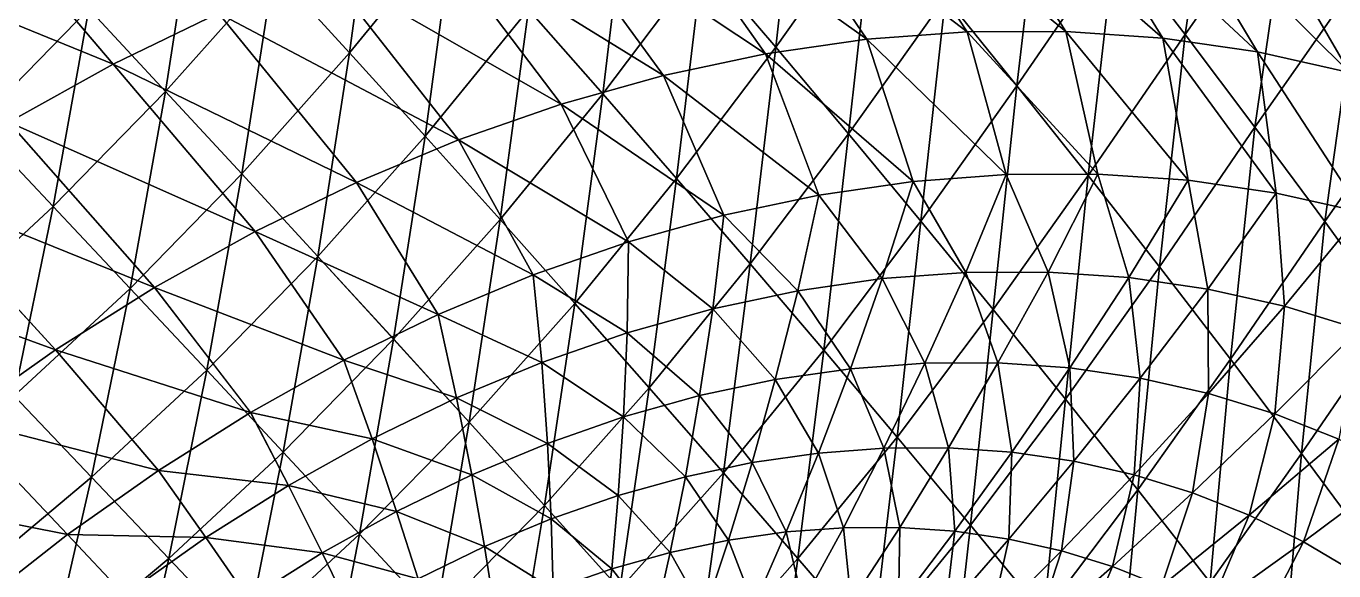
# Model space of a CAD drawing. Extents: x -232 to 179, y -162 to 161.
# Drawn here: x 71.7 to 130.4, y -78 to -53.5 of the extents above; entities that cross this region are included whole.
import ezdxf

# ---------------------------------------------------------------- set-up
doc = ezdxf.new("R2010")
doc.units = 0
doc.header["$MEASUREMENT"] = 0

msp = doc.modelspace()

# ---------------------------------------------------------------- linework, layer by layer
for points in [[(123.75728, -53.886665, -657.36084), (125.369026, -42.96383, -663.70074), (120.603584, -49.7883, -665.012), (120.60368, -49.7882, -665.0119)], [(125.369026, -42.96383, -663.70074), (123.75728, -53.886665, -657.36084), (128.47249, -47.1341, -656.06335), (128.4726, -47.134003, -656.06323)], [(105.38481, -54.46816999999999, -682.3137), (106.51957, -44.385803, -688.3969), (102.09992, -50.619263, -689.55756), (102.10002, -50.619164, -689.55743)], [(106.51957, -44.385803, -688.3969), (105.38481, -54.46816999999999, -682.3137), (109.77162, -48.281033, -681.16174), (109.77172, -48.280933, -681.1616)], [(86.26228, -54.722954, -705.3941), (87.54359000000001, -45.249275, -711.5945), (82.85625, -50.995033, -712.32416), (82.856346, -50.994934, -712.3240400000001)], [(87.54359000000001, -45.249275, -711.5945), (86.26228, -54.722954, -705.3941), (90.92737, -49.004494, -704.6679), (90.92747, -49.004395, -704.6678)], [(116.215065, -56.193764, -666.28955), (117.4324, -45.748375, -672.5073), (113.002075, -52.21488, -673.797), (113.002174, -52.214783, -673.7969)], [(117.4324, -45.748375, -672.5073), (116.215065, -56.193764, -666.28955), (120.603584, -49.7883, -665.012), (120.60368, -49.7882, -665.0119)], [(109.48097, -54.107082, -483.09607), (99.42822, -46.944687, -489.90137), (104.1479, -46.265266, -492.1244), (104.148, -46.265167, -492.1243)], [(113.97853, -53.770996, -485.39484), (104.1479, -46.265266, -492.1244), (108.814766, -45.91653, -494.5097), (108.814865, -45.91643, -494.5096)], [(104.1479, -46.265266, -492.1244), (113.97853, -53.770996, -485.39484), (109.48097, -54.107082, -483.09607), (109.48107, -54.10698299999999, -483.09598)], [(118.40865, -53.753597, -487.84085), (108.814766, -45.91653, -494.5097), (113.411674, -45.898468, -497.0478), (113.41177, -45.89837, -497.0477)], [(108.814766, -45.91653, -494.5097), (118.40865, -53.753597, -487.84085), (113.97853, -53.770996, -485.39484), (113.97863, -53.770897, -485.39474)], [(122.755325, -54.05376, -490.42456), (113.411674, -45.898468, -497.0478), (117.92198, -46.209934, -499.72876), (117.92208, -46.209835, -499.72867)], [(113.411674, -45.898468, -497.0478), (122.755325, -54.05376, -490.42456), (118.40865, -53.753597, -487.84085), (118.40875, -53.753498, -487.84076)], [(127.00338, -54.66925, -493.13623), (117.92198, -46.209934, -499.72876), (122.329956, -46.84859, -502.54254), (122.330055, -46.84849000000001, -502.54245)], [(117.92198, -46.209934, -499.72876), (127.00338, -54.66925, -493.13623), (122.755325, -54.05376, -490.42456), (122.755424, -54.05366, -490.42447)], [(97.62114, -56.55404300000001, -690.5124), (98.793304, -46.797455, -696.683), (94.28520999999999, -52.771065, -697.64404), (94.28531, -52.770966, -697.6439)], [(104.93252, -54.76186, -480.95367), (94.67331999999999, -47.95364, -487.84967), (99.42822, -46.944687, -489.90137), (99.42832, -46.944588, -489.90128)], [(98.793304, -46.797455, -696.683), (97.62114, -56.55404300000001, -690.5124), (102.09992, -50.619263, -689.55756), (102.10002, -50.619164, -689.55743)], [(99.42822, -46.944687, -489.90137), (109.48097, -54.107082, -483.09607), (104.93252, -54.76186, -480.95367), (104.93262, -54.76176, -480.95358)], [(131.13895, -55.59668000000001, -495.96625), (122.329956, -46.84859, -502.54254), (126.6212, -47.810932, -505.47913), (126.6213, -47.810833, -505.47903)], [(122.329956, -46.84859, -502.54254), (131.13895, -55.59668000000001, -495.96625), (127.00338, -54.66925, -493.13623), (127.00348, -54.66915, -493.13614)], [(78.00034000000001, -56.4513, -712.7927), (79.42409, -47.268845, -719.1663), (74.54907, -52.74659699999999, -719.6367), (74.54916999999999, -52.7465, -719.6366)], [(79.42409, -47.268845, -719.1663), (78.00034000000001, -56.4513, -712.7927), (82.85625, -50.995033, -712.32416), (82.856346, -50.994934, -712.3240400000001)], [(126.89789, -58.051212, -649.5381), (128.47249, -47.1341, -656.06335), (123.75728, -53.886665, -657.36084), (123.75738, -53.886566, -657.3607)], [(128.47249, -47.1341, -656.06335), (126.89789, -58.051212, -649.5381), (131.55789, -51.37771, -648.2558), (131.558, -51.37761, -648.2557)], [(75.64801, -55.22569300000001, -481.51447), (64.714714, -50.7516, -488.80698), (69.54583000000001, -48.06065, -489.92657), (69.54593, -48.06055, -489.92648)], [(69.54583000000001, -48.06065, -489.92657), (80.37164, -52.930466, -482.8037), (75.64801, -55.22569300000001, -481.51447), (75.64811, -55.22559399999999, -481.51437)], [(100.35013, -55.734203, -478.9764), (89.900734, -49.289906, -485.97778), (94.67331999999999, -47.95364, -487.84967), (94.673416, -47.95354, -487.84958)], [(94.67331999999999, -47.95364, -487.84967), (104.93252, -54.76186, -480.95367), (100.35013, -55.734203, -478.9764), (100.35023, -55.734104, -478.97632)], [(135.1497, -56.83152, -498.90515), (126.6212, -47.810932, -505.47913), (130.78294, -49.09227, -508.5286599999999), (130.78305, -49.09217, -508.52856)], [(126.6212, -47.810932, -505.47913), (135.1497, -56.83152, -498.90515), (131.13895, -55.59668000000001, -495.96625), (131.13905, -55.59658, -495.9661599999999)], [(108.652145, -58.349987, -674.9393299999999), (109.77162, -48.281033, -681.16174), (105.38481, -54.46816999999999, -682.3137), (105.38491, -54.46807, -682.3136)], [(109.77162, -48.281033, -681.16174), (108.652145, -58.349987, -674.9393299999999), (113.002075, -52.21488, -673.797), (113.002174, -52.214783, -673.7969)], [(71.071556, -49.034557, -726.4019), (69.48872, -57.927338, -719.83234), (74.54907, -52.74659699999999, -719.6367), (74.54916999999999, -52.7465, -719.6366)], [(95.75069, -57.02199599999999, -477.17242), (85.12788, -50.950237, -484.29346), (89.900734, -49.289906, -485.97778), (89.90083, -49.289806, -485.9777)], [(89.6463, -58.457436, -698.3662), (90.92737, -49.004494, -704.6679), (86.26228, -54.722954, -705.3941), (86.26238000000001, -54.722855, -705.3939999999999)], [(90.92737, -49.004494, -704.6679), (89.6463, -58.457436, -698.3662), (94.28520999999999, -52.771065, -697.64404), (94.28531, -52.770966, -697.6439)], [(89.900734, -49.289906, -485.97778), (100.35013, -55.734203, -478.9764), (95.75069, -57.02199599999999, -477.17242), (95.750786, -57.021896, -477.17233)], [(119.41499, -60.22463199999999, -658.6249), (120.603584, -49.7883, -665.012), (116.215065, -56.193764, -666.28955), (116.215164, -56.193665, -666.2894)], [(120.603584, -49.7883, -665.012), (119.41499, -60.22463199999999, -658.6249), (123.75728, -53.886665, -657.36084), (123.75738, -53.886566, -657.3607)], [(64.714714, -50.7516, -488.80698), (75.64801, -55.22569300000001, -481.51447), (70.971825, -57.83034499999999, -480.4308), (70.971924, -57.830246, -480.4307)], [(81.42947, -60.15329000000001, -705.8605), (82.85625, -50.995033, -712.32416), (78.00034000000001, -56.4513, -712.7927), (78.00044, -56.451202, -712.7926)], [(91.15099000000001, -58.62209, -475.5492599999999), (80.37164, -52.930466, -482.8037), (85.12788, -50.950237, -484.29346), (85.127975, -50.950138, -484.29337)], [(82.85625, -50.995033, -712.32416), (81.42947, -60.15329000000001, -705.8605), (86.26228, -54.722954, -705.3941), (86.26238000000001, -54.722855, -705.3939999999999)], [(85.12788, -50.950237, -484.29346), (95.75069, -57.02199599999999, -477.17242), (91.15099000000001, -58.62209, -475.5492599999999), (91.15109, -58.62199, -475.54916)], [(100.939316, -60.358837, -683.2615), (102.09992, -50.619263, -689.55756), (97.62114, -56.55404300000001, -690.5124), (97.62124, -56.55394399999999, -690.5122700000001)], [(102.09992, -50.619263, -689.55756), (100.939316, -60.358837, -683.2615), (105.38481, -54.46816999999999, -682.3137), (105.38491, -54.46807, -682.3136)], [(130.03001, -62.2904, -641.5266), (131.55789, -51.37771, -648.2558), (126.89789, -58.051212, -649.5381), (126.89799, -58.051113, -649.53796)], [(131.55789, -51.37771, -648.2558), (130.03001, -62.2904, -641.5266), (134.62961, -55.70343, -640.2609), (134.62971, -55.70333, -640.2608)], [(111.90621, -62.27095, -667.4211), (113.002075, -52.21488, -673.797), (108.652145, -58.349987, -674.9393299999999), (108.652245, -58.349888, -674.9392)], [(113.002075, -52.21488, -673.797), (111.90621, -62.27095, -667.4211), (116.215065, -56.193764, -666.28955), (116.215164, -56.193665, -666.2894)], [(72.95983000000001, -61.61174, -712.98755), (74.54907, -52.74659699999999, -719.6367), (69.48872, -57.927338, -719.83234), (69.48881999999999, -57.92724, -719.8322)], [(74.54907, -52.74659699999999, -719.6367), (72.95983000000001, -61.61174, -712.98755), (78.00034000000001, -56.4513, -712.7927), (78.00044, -56.451202, -712.7926)], [(93.01239, -62.20344499999999, -691.2298599999999), (94.28520999999999, -52.771065, -697.64404), (89.6463, -58.457436, -698.3662), (89.6464, -58.457336, -698.3661)], [(94.28520999999999, -52.771065, -697.64404), (93.01239, -62.20344499999999, -691.2298599999999), (97.62114, -56.55404300000001, -690.5124), (97.62124, -56.55394399999999, -690.5122700000001)], [(86.56730999999999, -60.530476, -474.11353), (75.64801, -55.22569300000001, -481.51447), (80.37164, -52.930466, -482.8037), (80.37174, -52.930367, -482.80362)], [(80.37164, -52.930466, -482.8037), (91.15099000000001, -58.62209, -475.5492599999999), (86.56730999999999, -60.530476, -474.11353), (86.567406, -60.530376, -474.11343)], [(115.73113, -60.176117, -482.604), (109.48097, -54.107082, -483.09607), (113.97853, -53.770996, -485.39484), (113.97863, -53.770897, -485.39474)], [(119.85106, -60.159935, -484.87872), (113.97853, -53.770996, -485.39484), (118.40865, -53.753597, -487.84085), (118.40875, -53.753498, -487.84076)], [(113.97853, -53.770996, -485.39484), (119.85106, -60.159935, -484.87872), (115.73113, -60.176117, -482.604), (115.73123, -60.17601800000001, -482.6039)], [(123.89337, -60.43908, -487.28152), (118.40865, -53.753597, -487.84085), (122.755325, -54.05376, -490.42456), (122.755424, -54.05366, -490.42447)], [(118.40865, -53.753597, -487.84085), (123.89337, -60.43908, -487.28152), (119.85106, -60.159935, -484.87872), (119.85116, -60.159836, -484.87863)], [(122.60643, -64.31497, -650.78735), (123.75728, -53.886665, -657.36084), (119.41499, -60.22463199999999, -658.6249), (119.41509, -60.22453299999999, -658.6247599999999)], [(123.75728, -53.886665, -657.36084), (122.60643, -64.31497, -650.78735), (126.89789, -58.051212, -649.5381), (126.89799, -58.051113, -649.53796)], [(104.24403, -64.191124, -675.8791), (105.38481, -54.46816999999999, -682.3137), (100.939316, -60.358837, -683.2615), (100.939415, -60.358738, -683.26135)], [(105.38481, -54.46816999999999, -682.3137), (104.24403, -64.191124, -675.8791), (108.652145, -58.349987, -674.9393299999999), (108.652245, -58.349888, -674.9392)], [(111.54851, -60.48866999999999, -480.4662), (104.93252, -54.76186, -480.95367), (109.48097, -54.107082, -483.09607), (109.48107, -54.10698299999999, -483.09598)], [(109.48097, -54.107082, -483.09607), (115.73113, -60.176117, -482.604), (111.54851, -60.48866999999999, -480.4662), (111.54861, -60.48857, -480.4661)], [(127.84396, -61.011475, -489.80334), (122.755325, -54.05376, -490.42456), (127.00338, -54.66925, -493.13623), (127.00348, -54.66915, -493.13614)], [(122.755325, -54.05376, -490.42456), (127.84396, -61.011475, -489.80334), (123.89337, -60.43908, -487.28152), (123.89347, -60.43898000000001, -487.28143)], [(84.84059, -63.857315, -698.8299), (86.26228, -54.722954, -705.3941), (81.42947, -60.15329000000001, -705.8605), (81.429565, -60.15319, -705.86035)], [(86.26228, -54.722954, -705.3941), (84.84059, -63.857315, -698.8299), (89.6463, -58.457436, -698.3662), (89.6464, -58.457336, -698.3661)], [(107.31854, -61.0976, -478.47382), (100.35013, -55.734203, -478.9764), (104.93252, -54.76186, -480.95367), (104.93262, -54.76176, -480.95358)], [(104.93252, -54.76186, -480.95367), (111.54851, -60.48866999999999, -480.4662), (107.31854, -61.0976, -478.47382), (107.31864, -61.0975, -478.47372)], [(131.68996, -61.873955, -492.43518), (127.00338, -54.66925, -493.13623), (131.13895, -55.59668000000001, -495.96625), (131.13905, -55.59658, -495.9661599999999)], [(127.00338, -54.66925, -493.13623), (131.68996, -61.873955, -492.43518), (127.84396, -61.011475, -489.80334), (127.84406, -61.011375, -489.80325)], [(82.01505999999999, -62.74243000000001, -472.87103), (70.971825, -57.83034499999999, -480.4308), (75.64801, -55.22569300000001, -481.51447), (75.64811, -55.22559399999999, -481.51437)], [(75.64801, -55.22569300000001, -481.51447), (86.56730999999999, -60.530476, -474.11353), (82.01505999999999, -62.74243000000001, -472.87103), (82.01516, -62.742332, -472.87094)], [(103.057014, -62.001858, -476.635), (95.75069, -57.02199599999999, -477.17242), (100.35013, -55.734203, -478.9764), (100.35023, -55.734104, -478.97632)], [(100.35013, -55.734203, -478.9764), (107.31854, -61.0976, -478.47382), (103.057014, -62.001858, -476.635), (103.05711, -62.00176, -476.63492)], [(133.15875, -66.61363, -633.3072), (134.62961, -55.70343, -640.2609), (130.03001, -62.2904, -641.5266), (130.03012, -62.290302, -641.5265)], [(115.15155, -66.237785, -659.7445), (116.215065, -56.193764, -666.28955), (111.90621, -62.27095, -667.4211), (111.90631, -62.27085, -667.4209599999999)], [(116.215065, -56.193764, -666.28955), (115.15155, -66.237785, -659.7445), (119.41499, -60.22463199999999, -658.6249), (119.41509, -60.22453299999999, -658.6247599999999)], [(76.4129, -65.28921, -706.0544), (78.00034000000001, -56.4513, -712.7927), (72.95983000000001, -61.61174, -712.98755), (72.95993, -61.61164, -712.9874)], [(78.00034000000001, -56.4513, -712.7927), (76.4129, -65.28921, -706.0544), (81.42947, -60.15329000000001, -705.8605), (81.429565, -60.15319, -705.86035)], [(96.36482, -65.966255, -683.97363), (97.62114, -56.55404300000001, -690.5124), (93.01239, -62.20344499999999, -691.2298599999999), (93.01249, -62.203346, -691.22974)], [(97.62114, -56.55404300000001, -690.5124), (96.36482, -65.966255, -683.97363), (100.939316, -60.358837, -683.2615), (100.939415, -60.358738, -683.26135)], [(98.77964, -63.199474, -474.95734), (91.15099000000001, -58.62209, -475.5492599999999), (95.75069, -57.02199599999999, -477.17242), (95.750786, -57.021896, -477.17233)], [(95.75069, -57.02199599999999, -477.17242), (103.057014, -62.001858, -476.635), (98.77964, -63.199474, -474.95734), (98.77974, -63.199375, -474.95724)], [(77.50851999999999, -65.25259, -471.8266599999999), (66.3561, -60.738533, -479.55646), (70.971825, -57.83034499999999, -480.4308), (70.971924, -57.830246, -480.4307)], [(69.48872, -57.927338, -719.83234), (67.73104000000001, -66.46598, -712.90063), (72.95983000000001, -61.61174, -712.98755), (72.95993, -61.61164, -712.9874)], [(70.971825, -57.83034499999999, -480.4308), (82.01505999999999, -62.74243000000001, -472.87103), (77.50851999999999, -65.25259, -471.8266599999999), (77.50862, -65.25249000000001, -471.82657)], [(125.79421, -68.472946, -642.75964), (126.89789, -58.051212, -649.5381), (122.60643, -64.31497, -650.78735), (122.60653, -64.31487, -650.78723)], [(126.89789, -58.051212, -649.5381), (125.79421, -68.472946, -642.75964), (130.03001, -62.2904, -641.5266), (130.03012, -62.290302, -641.5265)], [(88.237915, -67.568214, -691.69055), (89.6463, -58.457436, -698.3662), (84.84059, -63.857315, -698.8299), (84.84069000000001, -63.857216, -698.8298)], [(94.502014, -64.68753000000001, -473.4478), (86.56730999999999, -60.530476, -474.11353), (91.15099000000001, -58.62209, -475.5492599999999), (91.15109, -58.62199, -475.54916)], [(89.6463, -58.457436, -698.3662), (88.237915, -67.568214, -691.69055), (93.01239, -62.20344499999999, -691.2298599999999), (93.01249, -62.203346, -691.22974)], [(91.15099000000001, -58.62209, -475.5492599999999), (98.77964, -63.199474, -474.95734), (94.502014, -64.68753000000001, -473.4478), (94.50211, -64.68743, -473.44772)], [(107.53971, -68.056946, -668.352), (108.652145, -58.349987, -674.9393299999999), (104.24403, -64.191124, -675.8791), (104.24413, -64.191025, -675.87897)], [(108.652145, -58.349987, -674.9393299999999), (107.53971, -68.056946, -668.352), (111.90621, -62.27095, -667.4211), (111.90631, -62.27085, -667.4209599999999)], [(79.85217, -68.96441, -699.0227), (81.42947, -60.15329000000001, -705.8605), (76.4129, -65.28921, -706.0544), (76.413, -65.28911, -706.05426)], [(81.42947, -60.15329000000001, -705.8605), (79.85217, -68.96441, -699.0227), (84.84059, -63.857315, -698.8299), (84.84069000000001, -63.857216, -698.8298)], [(99.708, -69.75139, -676.5852), (100.939316, -60.358837, -683.2615), (96.36482, -65.966255, -683.97363), (96.36492, -65.96615600000001, -683.9735)], [(100.939316, -60.358837, -683.2615), (99.708, -69.75139, -676.5852), (104.24403, -64.191124, -675.8791), (104.24413, -64.191025, -675.87897)], [(113.91879, -64.57016, -486.38217), (111.54851, -60.48866999999999, -480.4662), (115.73113, -60.176117, -482.604), (115.73123, -60.17601800000001, -482.6039)], [(115.73113, -60.176117, -482.604), (117.612274, -64.55565, -488.42145), (113.91879, -64.57016, -486.38217), (113.91889, -64.57006, -486.38208)], [(118.3929, -70.25773000000001, -651.8938), (119.41499, -60.22463199999999, -658.6249), (115.15155, -66.237785, -659.7445), (115.15165, -66.237686, -659.7444)], [(117.612274, -64.55565, -488.42145), (115.73113, -60.176117, -482.604), (119.85106, -60.159935, -484.87872), (119.85116, -60.159836, -484.87863)], [(119.85106, -60.159935, -484.87872), (121.23618, -64.80591, -490.57553), (117.612274, -64.55565, -488.42145), (117.61237, -64.55555, -488.4213599999999)], [(119.41499, -60.22463199999999, -658.6249), (118.3929, -70.25773000000001, -651.8938), (122.60643, -64.31497, -650.78735), (122.60653, -64.31487, -650.78723)], [(121.23618, -64.80591, -490.57553), (119.85106, -60.159935, -484.87872), (123.89337, -60.43908, -487.28152), (123.89347, -60.43898000000001, -487.28143)], [(123.89337, -60.43908, -487.28152), (124.77787, -65.31905, -492.83633), (121.23618, -64.80591, -490.57553), (121.23628, -64.80581, -490.57544)], [(124.77787, -65.31905, -492.83633), (123.89337, -60.43908, -487.28152), (127.84396, -61.011475, -489.80334), (127.84406, -61.011375, -489.80325)], [(73.06026, -68.05527, -470.98407), (61.81141, -63.944374, -478.89392), (66.3561, -60.738533, -479.55646), (66.3562, -60.738434, -479.55637)], [(66.3561, -60.738533, -479.55646), (77.50851999999999, -65.25259, -471.8266599999999), (73.06026, -68.05527, -470.98407), (73.060356, -68.05516999999999, -470.98398)], [(90.239296, -66.46228, -472.1126), (82.01505999999999, -62.74243000000001, -472.87103), (86.56730999999999, -60.530476, -474.11353), (86.567406, -60.530376, -474.11343)], [(86.56730999999999, -60.530476, -474.11353), (94.502014, -64.68753000000001, -473.4478), (90.239296, -66.46228, -472.1126), (90.239395, -66.46218, -472.11252)], [(110.16909, -64.850365, -484.4656400000001), (107.31854, -61.0976, -478.47382), (111.54851, -60.48866999999999, -480.4662), (111.54861, -60.48857, -480.4661)], [(111.54851, -60.48866999999999, -480.4662), (113.91879, -64.57016, -486.38217), (110.16909, -64.850365, -484.4656400000001), (110.16919, -64.850266, -484.46555)], [(127.84396, -61.011475, -489.80334), (128.22577, -66.09227, -495.19577), (124.77787, -65.31905, -492.83633), (124.77797, -65.318954, -492.83624)], [(128.22577, -66.09227, -495.19577), (127.84396, -61.011475, -489.80334), (131.68996, -61.873955, -492.43518), (131.69006, -61.873856, -492.4351)], [(71.20896, -70.12039, -705.9679), (72.95983000000001, -61.61174, -712.98755), (67.73104000000001, -66.46598, -712.90063), (67.73114, -66.46588, -712.9005)], [(72.95983000000001, -61.61174, -712.98755), (71.20896, -70.12039, -705.9679), (76.4129, -65.28921, -706.0544), (76.413, -65.28911, -706.05426)], [(106.37695, -65.39626, -482.67947), (103.057014, -62.001858, -476.635), (107.31854, -61.0976, -478.47382), (107.31864, -61.0975, -478.47372)], [(107.31854, -61.0976, -478.47382), (110.16909, -64.850365, -484.4656400000001), (106.37695, -65.39626, -482.67947), (106.37705, -65.396164, -482.67938)], [(91.62584, -71.29115999999999, -684.4309), (93.01239, -62.20344499999999, -691.2298599999999), (88.237915, -67.568214, -691.69055), (88.238014, -67.568115, -691.6904)], [(93.01239, -62.20344499999999, -691.2298599999999), (91.62584, -71.29115999999999, -684.4309), (96.36482, -65.966255, -683.97363), (96.36492, -65.96615600000001, -683.9735)], [(102.55652, -66.206924, -481.031), (98.77964, -63.199474, -474.95734), (103.057014, -62.001858, -476.635), (103.05711, -62.00176, -476.63492)], [(103.057014, -62.001858, -476.635), (106.37695, -65.39626, -482.67947), (102.55652, -66.206924, -481.031), (102.55662, -66.206825, -481.0309)], [(131.68996, -61.873955, -492.43518), (131.56963, -67.12178, -497.646), (128.22577, -66.09227, -495.19577), (128.22588, -66.09217, -495.19568)], [(86.0058, -68.519356, -470.95715), (77.50851999999999, -65.25259, -471.8266599999999), (82.01505999999999, -62.74243000000001, -472.87103), (82.01516, -62.742332, -472.87094)], [(82.01505999999999, -62.74243000000001, -472.87103), (90.239296, -66.46228, -472.1126), (86.0058, -68.519356, -470.95715), (86.0059, -68.51926, -470.95706)], [(110.83106, -71.962814, -660.6656), (111.90621, -62.27095, -667.4211), (107.53971, -68.056946, -668.352), (107.53981, -68.05685, -668.35187)], [(111.90621, -62.27095, -667.4211), (110.83106, -71.962814, -660.6656), (115.15155, -66.237785, -659.7445), (115.15165, -66.237686, -659.7444)], [(128.98364, -72.707596, -634.5226), (130.03001, -62.2904, -641.5266), (125.79421, -68.472946, -642.75964), (125.79431, -68.47285, -642.7595)], [(130.03001, -62.2904, -641.5266), (128.98364, -72.707596, -634.5226), (133.15875, -66.61363, -633.3072), (133.15886, -66.61353000000001, -633.3070700000001)], [(98.72188, -67.28058, -479.52698), (94.502014, -64.68753000000001, -473.4478), (98.77964, -63.199474, -474.95734), (98.77974, -63.199375, -474.95724)], [(98.77964, -63.199474, -474.95734), (102.55652, -66.206924, -481.031), (98.72188, -67.28058, -479.52698), (98.72198, -67.28048000000001, -479.5269)], [(61.81141, -63.944374, -478.89392), (73.06026, -68.05527, -470.98407), (68.680435, -71.144806, -470.34558), (68.680534, -71.14471, -470.3455)], [(83.28194, -72.64211, -691.88214), (84.84059, -63.857315, -698.8299), (79.85217, -68.96441, -699.0227), (79.85226999999999, -68.96431, -699.0226)], [(84.84059, -63.857315, -698.8299), (83.28194, -72.64211, -691.88214), (88.237915, -67.568214, -691.69055), (88.238014, -67.568115, -691.6904)], [(103.0465, -73.56470999999999, -669.05145), (104.24403, -64.191124, -675.8791), (99.708, -69.75139, -676.5852), (99.7081, -69.75129, -676.5851)], [(104.24403, -64.191124, -675.8791), (103.0465, -73.56470999999999, -669.05145), (107.53971, -68.056946, -668.352), (107.53981, -68.05685, -668.35187)], [(115.362526, -68.63481, -492.0064), (113.91879, -64.57016, -486.38217), (117.612274, -64.55565, -488.42145), (117.61237, -64.55555, -488.4213599999999)], [(117.612274, -64.55565, -488.42145), (118.58698, -68.85748000000001, -493.92307), (115.362526, -68.63481, -492.0064), (115.362625, -68.63471, -492.00632)], [(118.58698, -68.85748000000001, -493.92307), (117.612274, -64.55565, -488.42145), (121.23618, -64.80591, -490.57553), (121.23628, -64.80581, -490.57544)], [(121.63532, -74.33864, -643.8518), (122.60643, -64.31497, -650.78735), (118.3929, -70.25773000000001, -651.8938), (118.393, -70.25763, -651.8937)], [(122.60643, -64.31497, -650.78735), (121.63532, -74.33864, -643.8518), (125.79421, -68.472946, -642.75964), (125.79431, -68.47285, -642.7595)], [(94.88701999999999, -68.61462, -478.1737), (90.239296, -66.46228, -472.1126), (94.502014, -64.68753000000001, -473.4478), (94.50211, -64.68743, -473.44772)], [(94.502014, -64.68753000000001, -473.4478), (98.72188, -67.28058, -479.52698), (94.88701999999999, -68.61462, -478.1737), (94.88711500000001, -68.61452, -478.1736)], [(108.73978, -68.89704, -488.48663), (106.37695, -65.39626, -482.67947), (110.16909, -64.850365, -484.4656400000001), (110.16919, -64.850266, -484.46555)], [(110.16909, -64.850365, -484.4656400000001), (112.07616, -68.64773000000001, -490.1919), (108.73978, -68.89704, -488.48663), (108.739876, -68.89694, -488.48654)], [(112.07616, -68.64773000000001, -490.1919), (110.16909, -64.850365, -484.4656400000001), (113.91879, -64.57016, -486.38217), (113.91889, -64.57006, -486.38208)], [(113.91879, -64.57016, -486.38217), (115.362526, -68.63481, -492.0064), (112.07616, -68.64773000000001, -490.1919), (112.076256, -68.64763, -490.1918)], [(121.23618, -64.80591, -490.57553), (121.73828, -69.31407, -495.93463), (118.58698, -68.85748000000001, -493.92307), (118.58708, -68.85738, -493.92297)], [(121.73828, -69.31407, -495.93463), (121.23618, -64.80591, -490.57553), (124.77787, -65.31905, -492.83633), (124.77797, -65.318954, -492.83624)], [(74.67743, -73.76849, -698.9367), (76.4129, -65.28921, -706.0544), (71.20896, -70.12039, -705.9679), (71.20906, -70.12029, -705.9678)], [(81.81482, -70.85374499999999, -469.9859), (73.06026, -68.05527, -470.98407), (77.50851999999999, -65.25259, -471.8266599999999), (77.50862, -65.25249000000001, -471.82657)], [(76.4129, -65.28921, -706.0544), (74.67743, -73.76849, -698.9367), (79.85217, -68.96441, -699.0227), (79.85226999999999, -68.96431, -699.0226)], [(77.50851999999999, -65.25259, -471.8266599999999), (86.0058, -68.519356, -470.95715), (81.81482, -70.85374499999999, -469.9859), (81.81492, -70.853645, -469.9858)], [(105.36563, -69.38277, -486.89734), (102.55652, -66.206924, -481.031), (106.37695, -65.39626, -482.67947), (106.37705, -65.396164, -482.67938)], [(106.37695, -65.39626, -482.67947), (108.73978, -68.89704, -488.48663), (105.36563, -69.38277, -486.89734), (105.36573, -69.38266999999999, -486.89725)], [(124.77787, -65.31905, -492.83633), (124.80614, -70.00206, -498.03403), (121.73828, -69.31407, -495.93463), (121.73838, -69.31397, -495.93454)], [(124.80614, -70.00206, -498.03403), (124.77787, -65.31905, -492.83633), (128.22577, -66.09227, -495.19577), (128.22588, -66.09217, -495.19568)], [(95.008865, -75.03152, -677.03864), (96.36482, -65.966255, -683.97363), (91.62584, -71.29115999999999, -684.4309), (91.62594, -71.29106, -684.4308)], [(96.36482, -65.966255, -683.97363), (95.008865, -75.03152, -677.03864), (99.708, -69.75139, -676.5852), (99.7081, -69.75129, -676.5851)], [(101.96631, -70.10407, -485.43057), (98.72188, -67.28058, -479.52698), (102.55652, -66.206924, -481.031), (102.55662, -66.206825, -481.0309)], [(102.55652, -66.206924, -481.031), (105.36563, -69.38277, -486.89734), (101.96631, -70.10407, -485.43057), (101.96641, -70.10396999999999, -485.43048)], [(114.123, -75.915726, -652.8041400000001), (115.15155, -66.237785, -659.7445), (110.83106, -71.962814, -660.6656), (110.83116, -71.962715, -660.66547)], [(115.15155, -66.237785, -659.7445), (114.123, -75.915726, -652.8041400000001), (118.3929, -70.25773000000001, -651.8938), (118.393, -70.25763, -651.8937)], [(128.22577, -66.09227, -495.19577), (127.78141, -70.91809, -500.21417), (124.80614, -70.00206, -498.03403), (124.80624, -70.00196, -498.03394)], [(127.78141, -70.91809, -500.21417), (128.22577, -66.09227, -495.19577), (131.56963, -67.12178, -497.646), (131.56973, -67.12168, -497.6459)], [(91.06551, -70.20567, -476.97668), (86.0058, -68.519356, -470.95715), (90.239296, -66.46228, -472.1126), (90.239395, -66.46218, -472.11252)], [(90.239296, -66.46228, -472.1126), (94.88701999999999, -68.61462, -478.1737), (91.06551, -70.20567, -476.97668), (91.06560999999999, -70.205574, -476.9766)], [(132.18024, -77.02874, -626.055), (133.15875, -66.61363, -633.3072), (128.98364, -72.707596, -634.5226), (128.98375, -72.7075, -634.5224599999999)], [(98.554344, -71.05939000000001, -484.09235), (94.88701999999999, -68.61462, -478.1737), (98.72188, -67.28058, -479.52698), (98.72198, -67.28048000000001, -479.5269)], [(98.72188, -67.28058, -479.52698), (101.96631, -70.10407, -485.43057), (98.554344, -71.05939000000001, -484.09235), (98.55444, -71.05929, -484.09225)], [(131.56963, -67.12178, -497.646), (130.65657, -72.058014, -502.4685), (127.78141, -70.91809, -500.21417), (127.78151, -70.91799, -500.21408)], [(77.678024, -73.46018000000001, -469.20227), (68.680435, -71.144806, -470.34558), (73.06026, -68.05527, -470.98407), (73.060356, -68.05516999999999, -470.98398)], [(73.06026, -68.05527, -470.98407), (81.81482, -70.85374499999999, -469.9859), (77.678024, -73.46018000000001, -469.20227), (77.67811999999999, -73.46008, -469.20218)], [(86.70668, -76.32735, -684.62103), (88.237915, -67.568214, -691.69055), (83.28194, -72.64211, -691.88214), (83.282036, -72.64201, -691.882)], [(88.237915, -67.568214, -691.69055), (86.70668, -76.32735, -684.62103), (91.62584, -71.29115999999999, -684.4309), (91.62594, -71.29106, -684.4308)], [(106.38519, -77.41255, -661.35767), (107.53971, -68.056946, -668.352), (103.0465, -73.56470999999999, -669.05145), (103.0466, -73.56461, -669.05133)], [(107.53971, -68.056946, -668.352), (106.38519, -77.41255, -661.35767), (110.83106, -71.962814, -660.6656), (110.83116, -71.962715, -660.66547)], [(87.27020999999999, -72.04983, -475.94086), (81.81482, -70.85374499999999, -469.9859), (86.0058, -68.519356, -470.95715), (86.0059, -68.51926, -470.95706)], [(86.0058, -68.519356, -470.95715), (91.06551, -70.20567, -476.97668), (87.27020999999999, -72.04983, -475.94086), (87.27031, -72.04973000000001, -475.94077)], [(95.14218000000001, -72.24637, -482.8882400000001), (91.06551, -70.20567, -476.97668), (94.88701999999999, -68.61462, -478.1737), (94.88711500000001, -68.61452, -478.1736)], [(94.88701999999999, -68.61462, -478.1737), (98.554344, -71.05939000000001, -484.09235), (95.14218000000001, -72.24637, -482.8882400000001), (95.14228, -72.24627, -482.88815)], [(110.24594, -72.46075400000001, -493.9568), (108.73978, -68.89704, -488.48663), (112.07616, -68.64773000000001, -490.1919), (112.076256, -68.64763, -490.1918)], [(112.07616, -68.64773000000001, -490.1919), (113.14401, -72.44936, -495.5569), (110.24594, -72.46075400000001, -493.9568), (110.24604, -72.460655, -493.9567)], [(113.14401, -72.44936, -495.5569), (112.07616, -68.64773000000001, -490.1919), (115.362526, -68.63481, -492.0064), (115.362625, -68.63471, -492.00632)], [(115.362526, -68.63481, -492.0064), (115.98749, -72.64572, -497.24707), (113.14401, -72.44936, -495.5569), (113.14411, -72.449265, -495.5568)], [(115.98749, -72.64572, -497.24707), (115.362526, -68.63481, -492.0064), (118.58698, -68.85748000000001, -493.92307), (118.58708, -68.85738, -493.92297)], [(124.88434, -78.48924, -635.59906), (125.79421, -68.472946, -642.75964), (121.63532, -74.33864, -643.8518), (121.63542, -74.33854000000001, -643.8517)], [(125.79421, -68.472946, -642.75964), (124.88434, -78.48924, -635.59906), (128.98364, -72.707596, -634.5226), (128.98375, -72.7075, -634.5224599999999)], [(78.14081999999999, -77.41496, -691.7967), (79.85217, -68.96441, -699.0227), (74.67743, -73.76849, -698.9367), (74.67753, -73.768394, -698.9366)], [(79.85217, -68.96441, -699.0227), (78.14081999999999, -77.41496, -691.7967), (83.28194, -72.64211, -691.88214), (83.282036, -72.64201, -691.882)], [(107.303764, -72.68061, -492.45297), (105.36563, -69.38277, -486.89734), (108.73978, -68.89704, -488.48663), (108.739876, -68.89694, -488.48654)], [(108.73978, -68.89704, -488.48663), (110.24594, -72.46075400000001, -493.9568), (107.303764, -72.68061, -492.45297), (107.30386, -72.68051, -492.45288)], [(118.58698, -68.85748000000001, -493.92307), (118.76645, -73.04836, -499.021), (115.98749, -72.64572, -497.24707), (115.98759, -72.64562, -497.24698)], [(118.76645, -73.04836, -499.021), (118.58698, -68.85748000000001, -493.92307), (121.73828, -69.31407, -495.93463), (121.73838, -69.31397, -495.93454)], [(98.39171999999999, -78.795, -669.5006), (99.708, -69.75139, -676.5852), (95.008865, -75.03152, -677.03864), (95.008965, -75.03142, -677.0385)], [(99.708, -69.75139, -676.5852), (98.39171999999999, -78.795, -669.5006), (103.0465, -73.56470999999999, -669.05145), (103.0466, -73.56461, -669.05133)], [(104.32829, -73.10895, -491.05148), (101.96631, -70.10407, -485.43057), (105.36563, -69.38277, -486.89734), (105.36573, -69.38266999999999, -486.89725)], [(105.36563, -69.38277, -486.89734), (107.303764, -72.68061, -492.45297), (104.32829, -73.10895, -491.05148), (104.32839, -73.10885, -491.0514)], [(121.73828, -69.31407, -495.93463), (121.47182, -73.65505999999999, -500.8723), (118.76645, -73.04836, -499.021), (118.76655, -73.04826, -499.0209)], [(121.47182, -73.65505999999999, -500.8723), (121.73828, -69.31407, -495.93463), (124.80614, -70.00206, -498.03403), (124.80624, -70.00196, -498.03394)], [(71.20896, -70.12039, -705.9679), (69.320786, -78.2571, -698.56714), (74.67743, -73.76849, -698.9367), (74.67753, -73.768394, -698.9366)], [(91.74191, -73.662056, -481.82318), (87.27020999999999, -72.04983, -475.94086), (91.06551, -70.20567, -476.97668), (91.06560999999999, -70.205574, -476.9766)], [(91.06551, -70.20567, -476.97668), (95.14218000000001, -72.24637, -482.8882400000001), (91.74191, -73.662056, -481.82318), (91.74201, -73.66196, -481.8231)], [(101.33061, -73.745026, -489.758), (98.554344, -71.05939000000001, -484.09235), (101.96631, -70.10407, -485.43057), (101.96641, -70.10396999999999, -485.43048)], [(101.96631, -70.10407, -485.43057), (104.32829, -73.10895, -491.05148), (101.33061, -73.745026, -489.758), (101.33071, -73.74493000000001, -489.7579)], [(117.42078, -79.92327, -644.7503), (118.3929, -70.25773000000001, -651.8938), (114.123, -75.915726, -652.8041400000001), (114.1231, -75.91563000000001, -652.804)], [(118.3929, -70.25773000000001, -651.8938), (117.42078, -79.92327, -644.7503), (121.63532, -74.33864, -643.8518), (121.63542, -74.33854000000001, -643.8517)], [(124.80614, -70.00206, -498.03403), (124.09555, -74.46285999999999, -502.79486), (121.47182, -73.65505999999999, -500.8723), (121.47192, -73.65496, -500.87222)], [(124.09555, -74.46285999999999, -502.79486), (124.80614, -70.00206, -498.03403), (127.78141, -70.91809, -500.21417), (127.78151, -70.91799, -500.21408)], [(83.51301600000001, -74.14259, -475.07013), (77.678024, -73.46018000000001, -469.20227), (81.81482, -70.85374499999999, -469.9859), (81.81492, -70.853645, -469.9858)], [(81.81482, -70.85374499999999, -469.9859), (87.27020999999999, -72.04983, -475.94086), (83.51301600000001, -74.14259, -475.07013), (83.513115, -74.142494, -475.0700400000001)], [(127.78141, -70.91809, -500.21417), (126.63101, -75.4681, -504.78284), (124.09555, -74.46285999999999, -502.79486), (124.09565, -74.46276, -502.79477)], [(126.63101, -75.4681, -504.78284), (127.78141, -70.91809, -500.21417), (130.65657, -72.058014, -502.4685), (130.65668, -72.05791500000001, -502.4684)], [(73.60489, -76.33339000000001, -468.60852), (64.37617, -74.51579, -469.912), (68.680435, -71.144806, -470.34558), (68.680534, -71.14471, -470.3455)], [(68.680435, -71.144806, -470.34558), (77.678024, -73.46018000000001, -469.20227), (73.60489, -76.33339000000001, -468.60852), (73.60499, -76.33329, -468.60843)], [(90.13107, -80.02535999999999, -677.22723), (91.62584, -71.29115999999999, -684.4309), (86.70668, -76.32735, -684.62103), (86.70678000000001, -76.32725, -684.6209)], [(91.62584, -71.29115999999999, -684.4309), (90.13107, -80.02535999999999, -677.22723), (95.008865, -75.03152, -677.03864), (95.008965, -75.03142, -677.0385)], [(98.32178499999999, -74.58746, -488.5779), (95.14218000000001, -72.24637, -482.8882400000001), (98.554344, -71.05939000000001, -484.09235), (98.55444, -71.05929, -484.09225)], [(98.554344, -71.05939000000001, -484.09235), (101.33061, -73.745026, -489.758), (98.32178499999999, -74.58746, -488.5779), (98.321884, -74.58736400000001, -488.57782)], [(88.364944, -75.30293, -480.9015), (83.51301600000001, -74.14259, -475.07013), (87.27020999999999, -72.04983, -475.94086), (87.27031, -72.04973000000001, -475.94077)], [(87.27020999999999, -72.04983, -475.94086), (91.74191, -73.662056, -481.82318), (88.364944, -75.30293, -480.9015), (88.36504000000001, -75.30283, -480.9014)], [(109.72917, -81.30166, -653.4881), (110.83106, -71.962814, -660.6656), (106.38519, -77.41255, -661.35767), (106.38529, -77.41245, -661.3575400000001)], [(110.83106, -71.962814, -660.6656), (109.72917, -81.30166, -653.4881), (114.123, -75.915726, -652.8041400000001), (114.1231, -75.91563000000001, -652.804)], [(130.65657, -72.058014, -502.4685), (129.07355, -76.66640500000001, -506.83118), (126.63101, -75.4681, -504.78284), (126.63111, -75.468, -504.78275)], [(129.07355, -76.66640500000001, -506.83118), (130.65657, -72.058014, -502.4685), (133.42638, -73.41688, -504.79126), (133.42648, -73.41678, -504.79117)], [(81.603775, -81.06473000000001, -684.5362), (83.28194, -72.64211, -691.88214), (78.14081999999999, -77.41496, -691.7967), (78.14092, -77.41486, -691.7966)], [(83.28194, -72.64211, -691.88214), (81.603775, -81.06473000000001, -684.5362), (86.70668, -76.32735, -684.62103), (86.70678000000001, -76.32725, -684.6209)], [(95.31279, -75.6342, -487.51605), (91.74191, -73.662056, -481.82318), (95.14218000000001, -72.24637, -482.8882400000001), (95.14228, -72.24627, -482.88815)], [(95.14218000000001, -72.24637, -482.8882400000001), (98.32178499999999, -74.58746, -488.5779), (95.31279, -75.6342, -487.51605), (95.31289, -75.6341, -487.51596)], [(105.85795, -76.22389, -496.3771400000001), (104.32829, -73.10895, -491.05148), (107.303764, -72.68061, -492.45297), (107.30386, -72.68051, -492.45288)], [(107.303764, -72.68061, -492.45297), (108.42308, -76.03220999999999, -497.6882), (105.85795, -76.22389, -496.3771400000001), (105.85805, -76.22379000000001, -496.37704)], [(108.42308, -76.03220999999999, -497.6882), (107.303764, -72.68061, -492.45297), (110.24594, -72.46075400000001, -493.9568), (110.24604, -72.460655, -493.9567)], [(110.24594, -72.46075400000001, -493.9568), (110.94976, -76.02228000000001, -499.08325), (108.42308, -76.03220999999999, -497.6882), (108.42318, -76.03211, -497.6881)], [(110.94976, -76.02228000000001, -499.08325), (110.24594, -72.46075400000001, -493.9568), (113.14401, -72.44936, -495.5569), (113.14411, -72.449265, -495.5568)], [(113.14401, -72.44936, -495.5569), (113.42883, -76.193474, -500.55682), (110.94976, -76.02228000000001, -499.08325), (110.94986, -76.02218, -499.08316)], [(113.42883, -76.193474, -500.55682), (113.14401, -72.44936, -495.5569), (115.98749, -72.64572, -497.24707), (115.98759, -72.64562, -497.24698)], [(115.98749, -72.64572, -497.24707), (115.85167, -76.54451, -502.10342), (113.42883, -76.193474, -500.55682), (113.42893, -76.193375, -500.55673)], [(115.85167, -76.54451, -502.10342), (115.98749, -72.64572, -497.24707), (118.76645, -73.04836, -499.021), (118.76655, -73.04826, -499.0209)], [(128.14575, -82.718994, -627.1144400000001), (128.98364, -72.707596, -634.5226), (124.88434, -78.48924, -635.59906), (124.88444, -78.48914, -635.5989400000001)], [(128.98364, -72.707596, -634.5226), (128.14575, -82.718994, -627.1144400000001), (132.18024, -77.02874, -626.055), (132.18034, -77.02864, -626.0549)], [(103.263794, -76.597336, -495.1552), (101.33061, -73.745026, -489.758), (104.32829, -73.10895, -491.05148), (104.32839, -73.10885, -491.0514)], [(104.32829, -73.10895, -491.05148), (105.85795, -76.22389, -496.3771400000001), (103.263794, -76.597336, -495.1552), (103.26389, -76.59724, -495.15512)], [(118.76645, -73.04836, -499.021), (118.21034, -77.07346, -503.7175), (115.85167, -76.54451, -502.10342), (115.85177, -76.54441, -502.10333)], [(118.21034, -77.07346, -503.7175), (118.76645, -73.04836, -499.021), (121.47182, -73.65505999999999, -500.8723), (121.47192, -73.65496, -500.87222)], [(72.81900999999999, -81.8744, -691.42944), (74.67743, -73.76849, -698.9367), (69.320786, -78.2571, -698.56714), (69.320885, -78.257, -698.567)], [(74.67743, -73.76849, -698.9367), (72.81900999999999, -81.8744, -691.42944), (78.14081999999999, -77.41496, -691.7967), (78.14092, -77.41486, -691.7966)], [(79.80441, -76.47925, -474.3676), (73.60489, -76.33339000000001, -468.60852), (77.678024, -73.46018000000001, -469.20227), (77.67811999999999, -73.46008, -469.20218)], [(77.678024, -73.46018000000001, -469.20227), (83.51301600000001, -74.14259, -475.07013), (79.80441, -76.47925, -474.3676), (79.80451, -76.47915, -474.36752)], [(92.31427, -76.882614, -486.5768400000001), (88.364944, -75.30293, -480.9015), (91.74191, -73.662056, -481.82318), (91.74201, -73.66196, -481.8231)], [(91.74191, -73.662056, -481.82318), (95.31279, -75.6342, -487.51605), (92.31427, -76.882614, -486.5768400000001), (92.31437, -76.882515, -486.57675)], [(100.65027, -77.1519, -494.02753), (98.32178499999999, -74.58746, -488.5779), (101.33061, -73.745026, -489.758), (101.33071, -73.74493000000001, -489.7579)], [(101.779465, -82.587715, -661.8021), (103.0465, -73.56470999999999, -669.05145), (98.39171999999999, -78.795, -669.5006), (98.39182, -78.7949, -669.5005)], [(101.33061, -73.745026, -489.758), (103.263794, -76.597336, -495.1552), (100.65027, -77.1519, -494.02753), (100.65037, -77.1518, -494.02744)], [(103.0465, -73.56470999999999, -669.05145), (101.779465, -82.587715, -661.8021), (106.38519, -77.41255, -661.35767), (106.38529, -77.41245, -661.3575400000001)], [(121.47182, -73.65505999999999, -500.8723), (120.49783, -77.77774000000001, -505.39368), (118.21034, -77.07346, -503.7175), (118.21044, -77.073364, -503.7174)], [(120.49783, -77.77774000000001, -505.39368), (121.47182, -73.65505999999999, -500.8723), (124.09555, -74.46285999999999, -502.79486), (124.09565, -74.46276, -502.79477)], [(133.42638, -73.41688, -504.79126), (131.42117, -78.0527, -508.93576), (129.07355, -76.66640500000001, -506.83118), (129.07365, -76.666306, -506.8311)], [(64.37617, -74.51579, -469.912), (73.60489, -76.33339000000001, -468.60852), (69.602005, -79.46833000000001, -468.2053), (69.602104, -79.46823, -468.2052)], [(85.0219, -77.16502, -480.12674), (79.80441, -76.47925, -474.3676), (83.51301600000001, -74.14259, -475.07013), (83.513115, -74.142494, -475.0700400000001)], [(83.51301600000001, -74.14259, -475.07013), (88.364944, -75.30293, -480.9015), (85.0219, -77.16502, -480.12674), (85.021996, -77.164925, -480.12665)], [(120.73017, -83.993866, -636.4847), (121.63532, -74.33864, -643.8518), (117.42078, -79.92327, -644.7503), (117.420876, -79.92317, -644.7502)], [(124.09555, -74.46285999999999, -502.79486), (122.70837, -78.65416, -507.1269), (120.49783, -77.77774000000001, -505.39368), (120.49793, -77.77764, -505.3936)], [(121.63532, -74.33864, -643.8518), (120.73017, -83.993866, -636.4847), (124.88434, -78.48924, -635.59906), (124.88444, -78.48914, -635.5989400000001)], [(122.70837, -78.65416, -507.1269), (124.09555, -74.46285999999999, -502.79486), (126.63101, -75.4681, -504.78284), (126.63111, -75.468, -504.78275)], [(93.55999, -83.74168399999999, -669.6874), (95.008865, -75.03152, -677.03864), (90.13107, -80.02535999999999, -677.22723), (90.13117, -80.02526, -677.2271)], [(95.008865, -75.03152, -677.03864), (93.55999, -83.74168399999999, -669.6874), (98.39171999999999, -78.795, -669.5006), (98.39182, -78.7949, -669.5005)], [(98.02703000000001, -77.886375, -492.99866), (95.31279, -75.6342, -487.51605), (98.32178499999999, -74.58746, -488.5779), (98.321884, -74.58736400000001, -488.57782)], [(98.32178499999999, -74.58746, -488.5779), (100.65027, -77.1519, -494.02753), (98.02703000000001, -77.886375, -492.99866), (98.02713, -77.88628, -492.99857)], [(89.3363, -78.32961999999999, -485.76404), (85.0219, -77.16502, -480.12674), (88.364944, -75.30293, -480.9015), (88.36504000000001, -75.30283, -480.9014)], [(88.364944, -75.30293, -480.9015), (92.31427, -76.882614, -486.5768400000001), (89.3363, -78.32961999999999, -485.76404), (89.3364, -78.32952, -485.76395)], [(95.40364, -78.79897, -492.07288), (92.31427, -76.882614, -486.5768400000001), (95.31279, -75.6342, -487.51605), (95.31289, -75.6341, -487.51596)], [(95.31279, -75.6342, -487.51605), (98.02703000000001, -77.886375, -492.99866), (95.40364, -78.79897, -492.07288), (95.40374, -78.798874, -492.07278)], [(126.63101, -75.4681, -504.78284), (124.83789, -79.6989, -508.91272), (122.70837, -78.65416, -507.1269), (122.708466, -78.65406, -507.1268)], [(124.83789, -79.6989, -508.91272), (126.63101, -75.4681, -504.78284), (129.07355, -76.66640500000001, -506.83118), (129.07365, -76.666306, -506.8311)], [(104.39936, -79.546646, -500.27032), (103.263794, -76.597336, -495.1552), (105.85795, -76.22389, -496.3771400000001), (105.85805, -76.22379000000001, -496.37704)], [(105.85795, -76.22389, -496.3771400000001), (106.602905, -79.38198, -501.3966), (104.39936, -79.546646, -500.27032), (104.39946, -79.54655, -500.27023)], [(106.602905, -79.38198, -501.3966), (105.85795, -76.22389, -496.3771400000001), (108.42308, -76.03220999999999, -497.6882), (108.42318, -76.03211, -497.6881)], [(108.42308, -76.03220999999999, -497.6882), (108.77341, -79.37345, -502.59503), (106.602905, -79.38198, -501.3966), (106.603004, -79.38188000000001, -501.3965)], [(108.77341, -79.37345, -502.59503), (108.42308, -76.03220999999999, -497.6882), (110.94976, -76.02228000000001, -499.08325), (110.94986, -76.02218, -499.08316)], [(110.94976, -76.02228000000001, -499.08325), (110.90303, -79.52051999999999, -503.8609), (108.77341, -79.37345, -502.59503), (108.773506, -79.37335, -502.5949400000001)], [(113.08394, -85.239365, -645.4254), (114.123, -75.915726, -652.8041400000001), (109.72917, -81.30166, -653.4881), (109.72927, -81.30156, -653.488)], [(110.90303, -79.52051999999999, -503.8609), (110.94976, -76.02228000000001, -499.08325), (113.42883, -76.193474, -500.55682), (113.42893, -76.193375, -500.55673)], [(113.42883, -76.193474, -500.55682), (112.98433, -79.822075, -505.18945), (110.90303, -79.52051999999999, -503.8609), (110.90313, -79.520424, -503.8608)], [(112.98433, -79.822075, -505.18945), (113.42883, -76.193474, -500.55682), (115.85167, -76.54451, -502.10342), (115.85177, -76.54441, -502.10333)], [(114.123, -75.915726, -652.8041400000001), (113.08394, -85.239365, -645.4254), (117.42078, -79.92327, -644.7503), (117.420876, -79.92317, -644.7502)], [(76.15287, -79.05505, -473.8353), (69.602005, -79.46833000000001, -468.2053), (73.60489, -76.33339000000001, -468.60852), (73.60499, -76.33329, -468.60843)], [(73.60489, -76.33339000000001, -468.60852), (79.80441, -76.47925, -474.3676), (76.15287, -79.05505, -473.8353), (76.15297, -79.054955, -473.8352)], [(81.72208, -79.24412, -479.50168), (76.15287, -79.05505, -473.8353), (79.80441, -76.47925, -474.3676), (79.80451, -76.47915, -474.36752)], [(79.80441, -76.47925, -474.3676), (85.0219, -77.16502, -480.12674), (81.72208, -79.24412, -479.50168), (81.722176, -79.24401999999999, -479.5016)], [(85.07109, -84.7229, -677.1431), (86.70668, -76.32735, -684.62103), (81.603775, -81.06473000000001, -684.5362), (81.603874, -81.06463000000001, -684.5361)], [(86.70668, -76.32735, -684.62103), (85.07109, -84.7229, -677.1431), (90.13107, -80.02535999999999, -677.22723), (90.13117, -80.02526, -677.2271)], [(92.78939, -79.8874, -491.25403), (89.3363, -78.32961999999999, -485.76404), (92.31427, -76.882614, -486.5768400000001), (92.31437, -76.882515, -486.57675)], [(92.31427, -76.882614, -486.5768400000001), (95.40364, -78.79897, -492.07288), (92.78939, -79.8874, -491.25403), (92.78949, -79.8873, -491.2539400000001)], [(102.17088, -79.86745, -499.2207), (100.65027, -77.1519, -494.02753), (103.263794, -76.597336, -495.1552), (103.26389, -76.59724, -495.15512)], [(103.263794, -76.597336, -495.1552), (104.39936, -79.546646, -500.27032), (102.17088, -79.86745, -499.2207), (102.17098, -79.86735, -499.2206)], [(115.85167, -76.54451, -502.10342), (115.01051, -80.27646, -506.576), (112.98433, -79.822075, -505.18945), (112.98443, -79.821976, -505.18936)], [(115.01051, -80.27646, -506.576), (115.85167, -76.54451, -502.10342), (118.21034, -77.07346, -503.7175), (118.21044, -77.073364, -503.7174)], [(129.07355, -76.66640500000001, -506.83118), (126.88466, -80.90753000000001, -510.74762), (124.83789, -79.6989, -508.91272), (124.83799, -79.6988, -508.91263)], [(126.88466, -80.90753000000001, -510.74762), (129.07355, -76.66640500000001, -506.83118), (131.42117, -78.0527, -508.93576), (131.42128, -78.0526, -508.93567)], [(76.32151999999999, -85.49101999999999, -684.17175), (78.14081999999999, -77.41496, -691.7967), (72.81900999999999, -81.8744, -691.42944), (72.81911, -81.8743, -691.4293)], [(78.14081999999999, -77.41496, -691.7967), (76.32151999999999, -85.49101999999999, -684.17175), (81.603775, -81.06473000000001, -684.5362), (81.603874, -81.06463000000001, -684.5361)], [(86.38826, -79.971695, -485.08087), (81.72208, -79.24412, -479.50168), (85.0219, -77.16502, -480.12674), (85.021996, -77.164925, -480.12665)], [(85.0219, -77.16502, -480.12674), (89.3363, -78.32961999999999, -485.76404), (86.38826, -79.971695, -485.08087), (86.38835999999999, -79.97159599999999, -485.08078)], [(99.92577, -80.34384, -498.25195), (98.02703000000001, -77.886375, -492.99866), (100.65027, -77.1519, -494.02753), (100.65037, -77.1518, -494.02744)], [(100.65027, -77.1519, -494.02753), (102.17088, -79.86745, -499.2207), (99.92577, -80.34384, -498.25195), (99.92586999999999, -80.34374, -498.25186)], [(105.17738, -86.41623, -653.92737), (106.38519, -77.41255, -661.35767), (101.779465, -82.587715, -661.8021), (101.779564, -82.587616, -661.802)], [(106.38519, -77.41255, -661.35767), (105.17738, -86.41623, -653.92737), (109.72917, -81.30166, -653.4881), (109.72927, -81.30156, -653.488)], [(118.21034, -77.07346, -503.7175), (116.975555, -80.88146, -508.0159), (115.01051, -80.27646, -506.576), (115.01061, -80.27636, -506.5759)], [(116.975555, -80.88146, -508.0159), (118.21034, -77.07346, -503.7175), (120.49783, -77.77774000000001, -505.39368), (120.49793, -77.77764, -505.3936)], [(131.42601, -87.03846999999999, -618.37427), (132.18024, -77.02874, -626.055), (128.14575, -82.718994, -627.1144400000001), (128.14586, -82.71889499999999, -627.1143)], [(97.67232, -80.97478000000001, -497.3681), (95.40364, -78.79897, -492.07288), (98.02703000000001, -77.886375, -492.99866), (98.02713, -77.88628, -492.99857)], [(98.02703000000001, -77.886375, -492.99866), (99.92577, -80.34384, -498.25195), (97.67232, -80.97478000000001, -497.3681), (97.67241999999999, -80.97468, -497.3680000000001)], [(120.49783, -77.77774000000001, -505.39368), (118.87448, -81.63434000000001, -509.50482), (116.975555, -80.88146, -508.0159), (116.975655, -80.88136, -508.0158)], [(118.87448, -81.63434000000001, -509.50482), (120.49783, -77.77774000000001, -505.39368), (122.70837, -78.65416, -507.1269), (122.708466, -78.65406, -507.1268)]]:
    msp.add_3dface(points)

doc.saveas('drawing.dxf')
